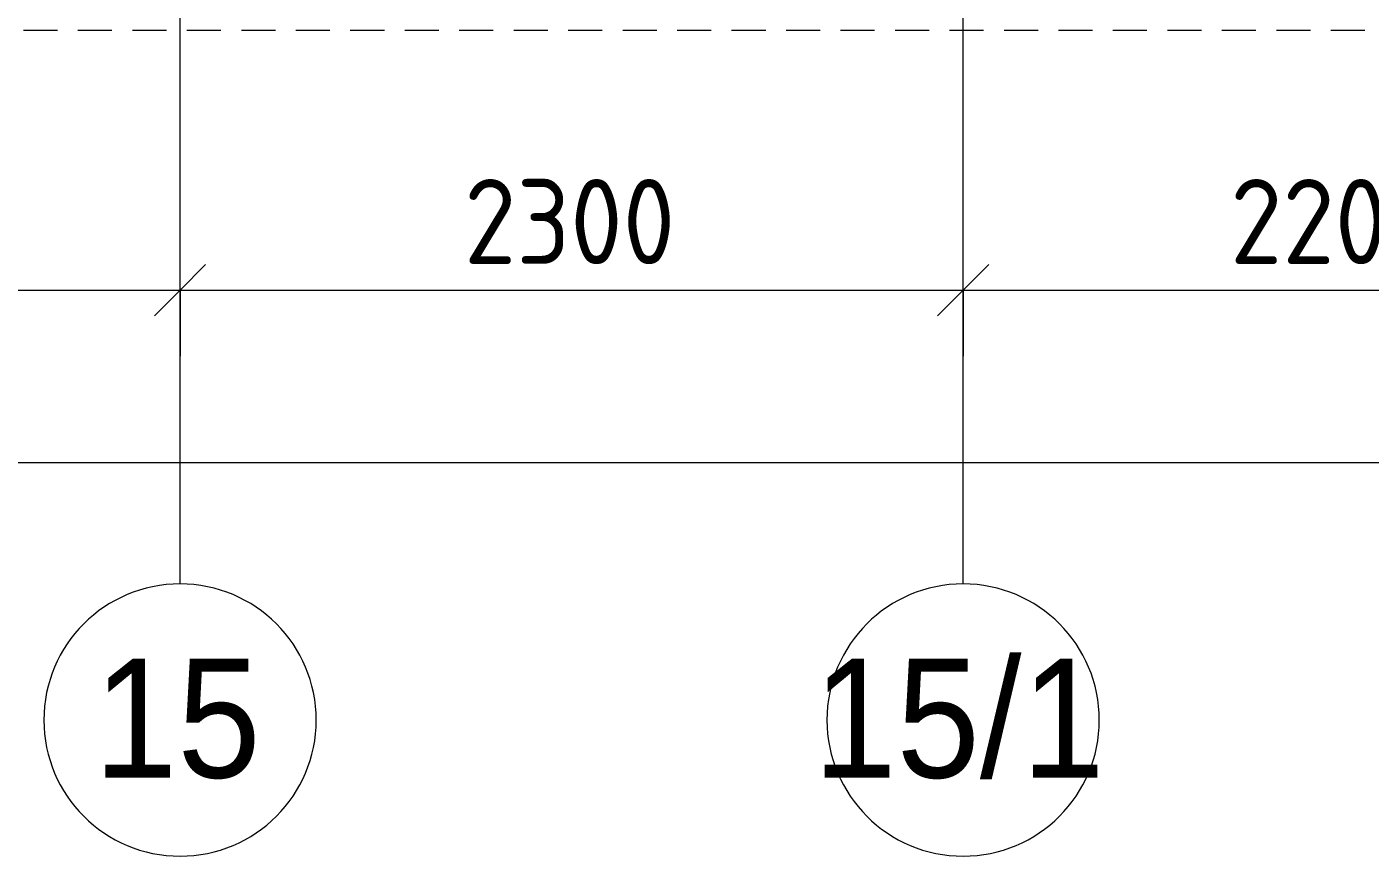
# Model space of a CAD drawing. Header units: millimetres. Extents: x 35143 to 244272, y -8553 to 29000.
# Drawn here: x 51710 to 55655, y -2706 to -269 of the extents above; entities that cross this region are included whole.
import ezdxf

# ---------------------------------------------------------------- set-up
doc = ezdxf.new("R2010")
doc.units = ezdxf.units.MM
doc.linetypes.add('200_ШТРИХ__ш1_п0_6_', pattern=[160, 100, -60])
for name, color, linetype, lineweight in [('A-ANNO-DIMS', 7, 'Continuous', 9), ('A-ANNO-DIMS-100', 7, 'Continuous', 9), ('A-DETL-MBND-1', 7, '200_ШТРИХ__ш1_п0_6_', 9), ('Оси', 7, 'Continuous', 9), ('Оси-1', 7, 'Continuous', 20)]:
    doc.layers.add(name, color=color, linetype=linetype, lineweight=lineweight)
doc.styles.add('Arial', font='arial.ttf', dxfattribs={"width": 0.9, "height": 350})
doc.styles.add('ISOCPEUR', font='isocpeur.ttf', dxfattribs={"width": 0.9, "height": 250})
doc.dimstyles.new('ISO-2_5_0_9К_БОЛЬШОЙ', dxfattribs={"dimscale": 304.8, "dimtxt": 248.995294, "dimasz": 0.492126, "dimexe": 0.393701, "dimexo": 0.984252, "dimgap": 0, "dimtad": 1, "dimdec": 0, "dimrnd": 10, "dimzin": 0, "dimdsep": 46, "dimtxsty": 'ISOCPEUR', "dimblk1": 'OBLIQUE', "dimblk2": 'OBLIQUE', "dimsah": 1, "dimcen": 0.09, "dimdle": 0.393701, "dimazin": 0, "dimtfac": 1, "dimtdec": 4, "dimtix": 1, "dimtmove": 0, "dimatfit": 3, "dimfxl": 1, "dimtvp": 1, "dimtolj": 1, "dimtzin": 0, "dimarcsym": 2})

# ---------------------------------------------------------------- blocks, each defined once
blk = doc.blocks.new('Ось сетки - D8-29747960-План монтажа стен и перегородок 2 этажа в осях 12-23')
at = {"layer": 'Оси-1'}
for start, end in [(360, 180), (180, 360)]:
    blk.add_arc((0, 0), 4, start, end, dxfattribs=at)
blk = doc.blocks.new('DIMBLOCK19-План монтажа стен и перегородок 2 этажа в осях 12-23')
at = {"layer": 'A-ANNO-DIMS-100'}
for p, q in [((48460, -1236.9), (48460, -922.9)), ((52160, -1236.9), (52160, -922.9)), ((48460, -1042.9), (52160, -1042.9)), ((48460, -1042.9), (48460, -1236.9)), ((52160, -1042.9), (52160, -1236.9))]:
    blk.add_line(p, q, dxfattribs=at)
at = {"layer": 'A-ANNO-DIMS-100', "lineweight": 20}
for p, q in [((48460, -1042.9), (48535, -967.9)), ((52160, -1042.9), (52235, -967.9)), ((48460, -1042.9), (48385, -1117.9)), ((52160, -1042.9), (52085, -1117.9))]:
    blk.add_line(p, q, dxfattribs=at)
at = {"layer": 'A-ANNO-DIMS-100', "color": 0, "insert": (49994, -716.3), "char_height": 250, "width": 758.478, "attachment_point": 1, "line_spacing_factor": 1.149209, "style": 'ISOCPEUR'}
blk.add_mtext('3700', dxfattribs=at)
blk = doc.blocks.new('_Oblique')
at = {"color": 0, "linetype": 'ByBlock', "lineweight": -2}
blk.add_line((-0.5, -0.5), (0.5, 0.5), dxfattribs=at)
blk = doc.blocks.new('DIMBLOCK20-План монтажа стен и перегородок 2 этажа в осях 12-23')
at = {"layer": 'A-ANNO-DIMS-100'}
for p, q in [((52160, -1236.9), (52160, -922.9)), ((54460, -1236.9), (54460, -922.9)), ((52160, -1042.9), (54460, -1042.9)), ((52160, -1042.9), (52160, -1236.9)), ((54460, -1042.9), (54460, -1236.9))]:
    blk.add_line(p, q, dxfattribs=at)
at = {"layer": 'A-ANNO-DIMS-100', "lineweight": 20}
for p, q in [((52160, -1042.9), (52235, -967.9)), ((54460, -1042.9), (54535, -967.9)), ((52160, -1042.9), (52085, -1117.9)), ((54460, -1042.9), (54385, -1117.9))]:
    blk.add_line(p, q, dxfattribs=at)
at = {"layer": 'A-ANNO-DIMS-100', "color": 0, "insert": (52994, -716.3), "char_height": 250, "width": 758.478, "attachment_point": 1, "line_spacing_factor": 1.149209, "style": 'ISOCPEUR'}
blk.add_mtext('2300', dxfattribs=at)
blk = doc.blocks.new('DIMBLOCK21-План монтажа стен и перегородок 2 этажа в осях 12-23')
at = {"layer": 'A-ANNO-DIMS-100'}
for p, q in [((54460, -1236.9), (54460, -922.9)), ((56660, -1236.9), (56660, -922.9)), ((54460, -1042.9), (56660, -1042.9)), ((54460, -1042.9), (54460, -1236.9)), ((56660, -1042.9), (56660, -1236.9))]:
    blk.add_line(p, q, dxfattribs=at)
at = {"layer": 'A-ANNO-DIMS-100', "lineweight": 20}
for p, q in [((54460, -1042.9), (54535, -967.9)), ((56660, -1042.9), (56735, -967.9)), ((54460, -1042.9), (54385, -1117.9)), ((56660, -1042.9), (56585, -1117.9))]:
    blk.add_line(p, q, dxfattribs=at)
at = {"layer": 'A-ANNO-DIMS-100', "color": 0, "insert": (55244, -716.3), "char_height": 250, "width": 758.478, "attachment_point": 1, "line_spacing_factor": 1.149209, "style": 'ISOCPEUR'}
blk.add_mtext('2200', dxfattribs=at)
blk = doc.blocks.new('DIMBLOCK32-План монтажа стен и перегородок 2 этажа в осях 12-23')
at = {"layer": 'A-ANNO-DIMS-100'}
for p, q in [((38310, -1743.6), (38310, -1429.6)), ((84560, -1743.6), (84560, -1429.6)), ((38190, -1549.6), (84680, -1549.6)), ((38310, -1549.6), (38310, -1743.6)), ((84560, -1549.6), (84560, -1743.6))]:
    blk.add_line(p, q, dxfattribs=at)
at = {"layer": 'A-ANNO-DIMS-100', "lineweight": 20}
for p, q in [((38310, -1549.6), (38385, -1474.6)), ((84560, -1549.6), (84635, -1474.6)), ((38310, -1549.6), (38235, -1624.6)), ((84560, -1549.6), (84485, -1624.6))]:
    blk.add_line(p, q, dxfattribs=at)
at = {"layer": 'A-ANNO-DIMS-100', "color": 0, "insert": (61028, -1223), "char_height": 250, "width": 976.828, "attachment_point": 1, "line_spacing_factor": 1.149209, "style": 'ISOCPEUR'}
blk.add_mtext('46250', dxfattribs=at)

msp = doc.modelspace()

# ---------------------------------------------------------------- linework, layer by layer
at = {"layer": 'A-DETL-MBND-1'}
msp.add_line((72280, -280), (38742.7, -280), dxfattribs=at)
at = {"layer": 'Оси'}
for p, q in [((52160, -1906.3), (52160, 593.7)), ((54460, -1906.3), (54460, 593.7))]:
    msp.add_line(p, q, dxfattribs=at)

# ---------------------------------------------------------------- block references
at = {"layer": 'Оси-1', "xscale": 99.99999999999993, "yscale": 99.99999999999993, "zscale": 99.99999999999993}
for p in [(52160, -2306.3), (54460, -2306.3)]:
    msp.add_blockref('Ось сетки - D8-29747960-План монтажа стен и перегородок 2 этажа в осях 12-23', p, dxfattribs=at)

# ---------------------------------------------------------------- texts
at = {"layer": 'Оси', "char_height": 350, "attachment_point": 1, "style": 'Arial'}
for s, insert, width in [('15', (51907.4, -2125.6), 606.076), ('15/1', (54019.7, -2125.6), 1060.633)]:
    msp.add_mtext(s, dxfattribs=dict(at, insert=insert, width=width))

# ---------------------------------------------------------------- dimensions: what is measured, and where the dimension line sits
at = {"layer": 'A-ANNO-DIMS'}
for base, p1, p2, override, picture, middle in [((52160, -1042.9), (48460, -936.9), (52160, -936.9), {"dimpost": '<>', "dimfxl": 3700}, 'DIMBLOCK19-План монтажа стен и перегородок 2 этажа в осях 12-23', (50310, -917.9)), ((54460, -1042.9), (52160, -936.9), (54460, -936.9), {"dimpost": '<>', "dimfxl": 2300}, 'DIMBLOCK20-План монтажа стен и перегородок 2 этажа в осях 12-23', (53310, -917.9)), ((56660, -1042.9), (54460, -936.9), (56660, -936.9), {"dimpost": '<>', "dimfxl": 2200}, 'DIMBLOCK21-План монтажа стен и перегородок 2 этажа в осях 12-23', (55560, -917.9)), ((84560, -1549.6), (38310, -1443.6), (84560, -1443.6), {"dimpost": '<>', "dimfxl": 46250}, 'DIMBLOCK32-План монтажа стен и перегородок 2 этажа в осях 12-23', (61435, -1424.6))]:
    dim = msp.add_linear_dim(base=base, p1=p1, p2=p2, dimstyle='ISO-2_5_0_9К_БОЛЬШОЙ', override=override, dxfattribs=at)
    dim.commit()
    dim.dimension.update_dxf_attribs({"geometry": picture, "text_midpoint": middle})

doc.saveas('drawing.dxf')
